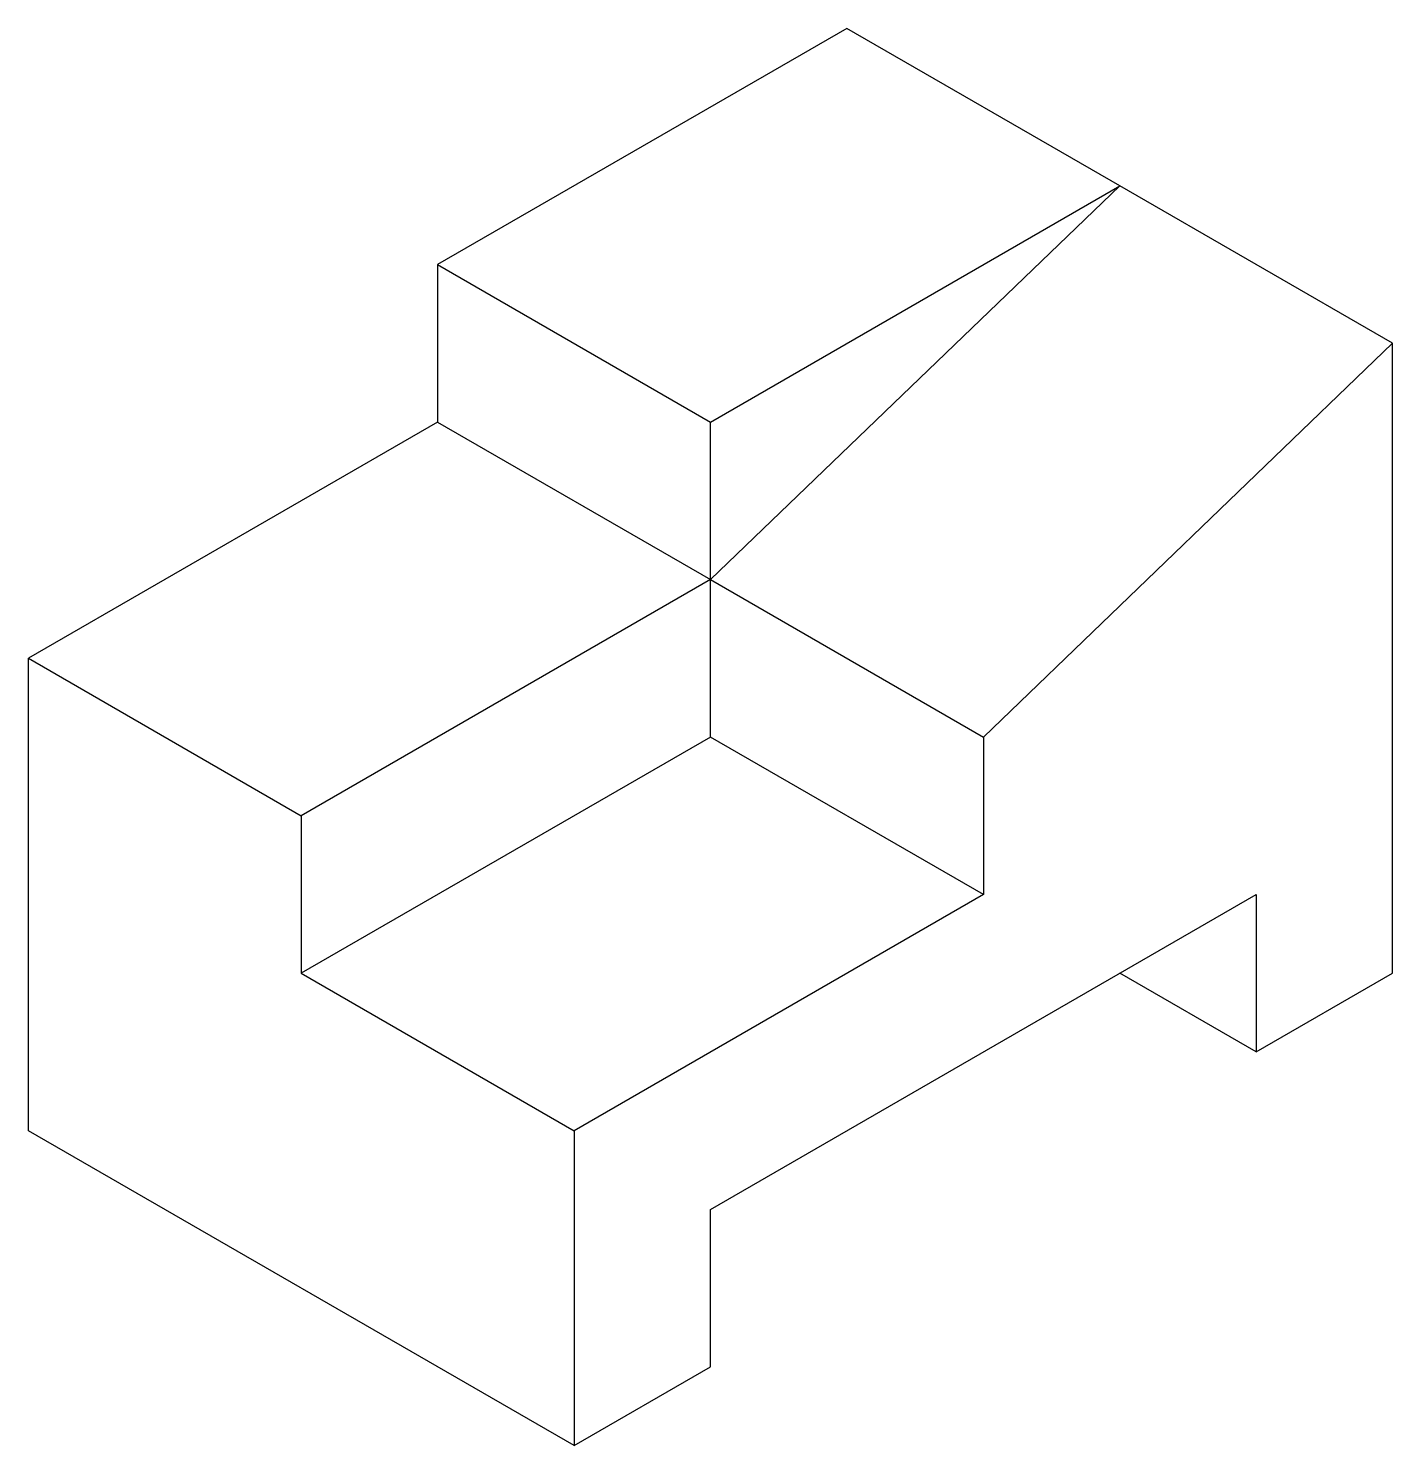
# Model space of a CAD drawing. Header units: inches. Extents: x -52 to 578, y -20 to 194.
# Drawn here: x -52 to 77.9, y 0 to 135 of the extents above; entities that cross this region are included whole.
import ezdxf

# ---------------------------------------------------------------- set-up
doc = ezdxf.new("R2010")
doc.units = ezdxf.units.IN
doc.header["$MEASUREMENT"] = 0

msp = doc.modelspace()

# ---------------------------------------------------------------- linework, layer by layer
for p, q in [((25.98076, 135), (-12.99038, 112.5)), ((51.96152, 120), (25.98076, 135)), ((12.99038, 97.5), (51.96152, 120)), ((12.99038, 82.5), (51.96152, 120)), ((77.94229, 105), (51.96152, 120)), ((-12.99038, 112.5), (12.99038, 97.5)), ((-12.99038, 112.5), (-12.99038, 97.5)), ((38.97114, 67.5), (77.94229, 105)), ((77.94229, 45), (77.94229, 105)), ((-12.99038, 97.5), (-51.96152, 75)), ((-12.99038, 97.5), (12.99038, 82.5)), ((12.99038, 82.5), (12.99038, 97.5)), ((12.99038, 82.5), (-25.98076, 60)), ((12.99038, 82.5), (38.97114, 67.5)), ((12.99038, 67.5), (12.99038, 82.5)), ((-51.96152, 30), (-51.96152, 75)), ((-51.96152, 75), (-25.98076, 60)), ((12.99038, 67.5), (-25.98076, 45)), ((38.97114, 52.5), (12.99038, 67.5)), ((38.97114, 67.5), (38.97114, 52.5)), ((-25.98076, 60), (-25.98076, 45)), ((38.97114, 52.5), (0, 30)), ((12.99038, 22.5), (64.95191, 52.5)), ((64.95191, 52.5), (64.95191, 37.5)), ((-25.98076, 45), (0, 30)), ((64.95191, 37.5), (51.96152, 45)), ((64.95191, 37.5), (77.94229, 45)), ((0, 0), (-51.96152, 30)), ((0, 30), (0, 0)), ((12.99038, 7.5), (12.99038, 22.5)), ((0, 0), (12.99038, 7.5))]:
    msp.add_line(p, q)

doc.saveas('drawing.dxf')
